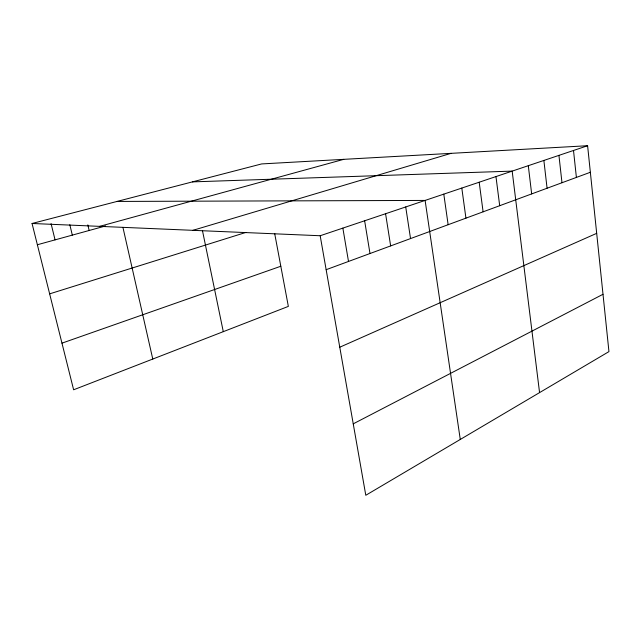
<?xml version="1.0" encoding="UTF-8"?>
<svg xmlns="http://www.w3.org/2000/svg" width="641" height="641" viewBox="0 0 641 641"><rect width="100%" height="100%" fill="white"/><g stroke="black" fill="none" stroke-linecap="round" stroke-linejoin="round"><path stroke-width="0.96" d="M353.239 423.845L603.005 294.283M339.77 347.214L596.683 233.34M326.149 269.693L590.353 172.277M61.969 343.151L280.814 266.247M320.18 235.744L587.605 145.723L608.95 351.613L365.795 495.277L320.18 235.744L32.05 223.485L73.627 389.784L288.346 306.398L274.66 233.436M49.645 293.858L245.912 232.419M192.901 230.327L451.104 153.343M99.659 226.361L343.744 159.345M37.37 244.75L105.573 225.961M32.05 223.485L261.624 163.928L587.605 145.723M192.42 181.884L512.167 171.115L539.562 392.613M117.047 201.434L425.111 200.425L460.27 439.462M51.08 223.629L55.062 239.878M69.821 224.727L72.313 235.119M87.825 224.879L89.147 230.488M122.936 227.403L152.774 359.048M202.436 230.488L223.292 331.661M342.855 228.116L348.504 261.448M364.633 220.784L369.993 253.524M385.578 213.733L390.649 245.904M405.721 206.955L410.536 238.572M443.796 194.135L448.139 224.711M461.808 188.069L465.935 218.148M479.188 182.22L483.106 211.818M495.966 176.571L499.692 205.705M528.296 165.69L531.661 193.911M543.872 160.442L547.077 188.23M558.936 155.37L561.981 182.733M573.503 150.467L576.395 177.421"/></g></svg>
